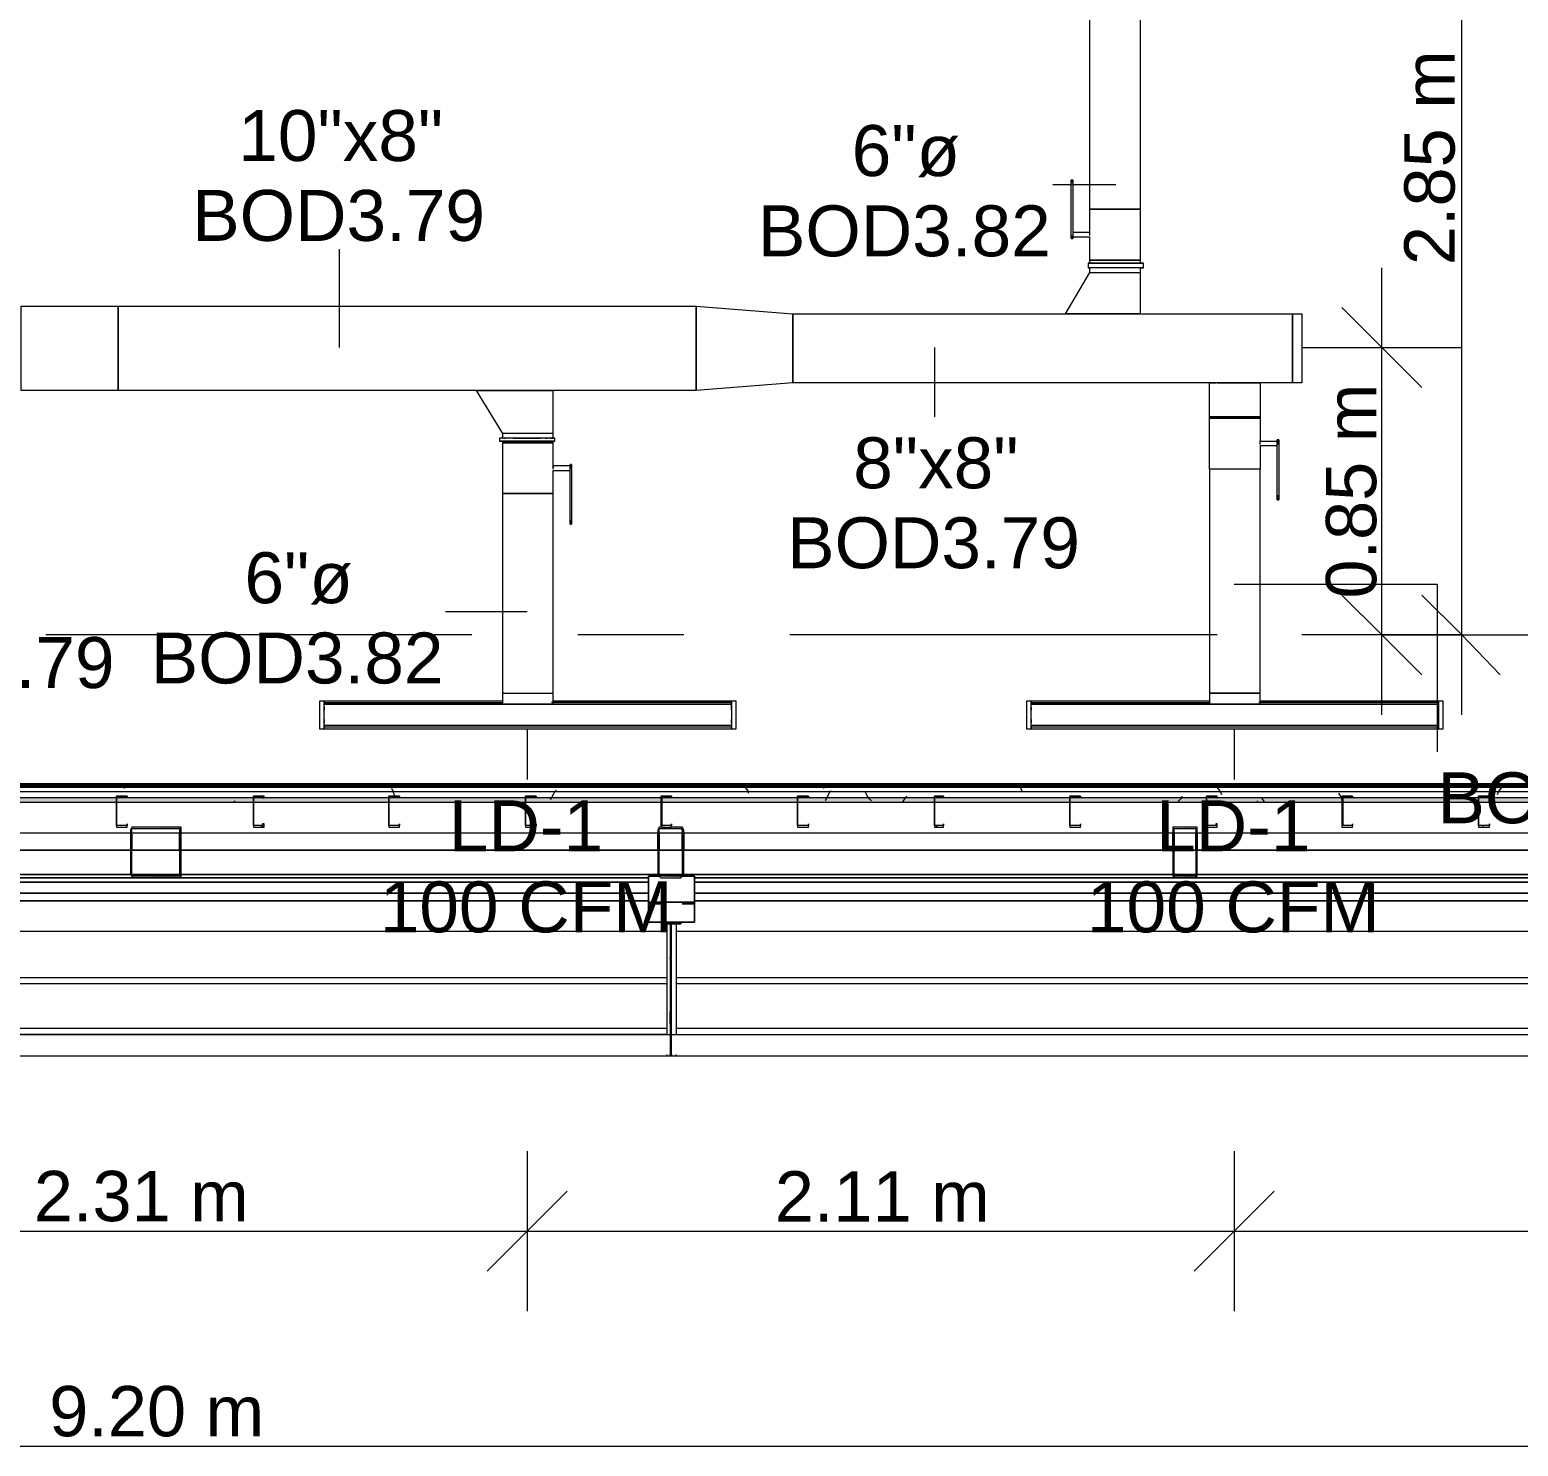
# Model space of a CAD drawing. Header units: metres. Extents: x -2 to 237, y -8 to 52.
# Drawn here: x 20.285 to 24.721, y 7.435 to 11.659 of the extents above; entities that cross this region are included whole.
import ezdxf

# ---------------------------------------------------------------- set-up
doc = ezdxf.new("R2010")
doc.units = ezdxf.units.M
doc.layers.add('HVAC - Ductos', color=5, linetype='Continuous', lineweight=0)
doc.layers.add('PDF4_Text', color=7, linetype='Continuous', lineweight=0)
doc.layers.add('PDF4_Geometry', color=7, linetype='Continuous', lineweight=0, true_color=0xaaaaaa)
doc.layers.add('PDF4_Solid Fills', color=7, linetype='Continuous', lineweight=0, true_color=0xffffff)
doc.styles.add('PDF Helvetica', font='')
doc.styles.get('PDF Helvetica').set_extended_font_data('Helvetica')

msp = doc.modelspace()

# ---------------------------------------------------------------- hatches: boundary and pattern name
at = {"layer": 'PDF4_Solid Fills', "lineweight": 0, "transparency": 33554559}
h = msp.add_hatch(color=256, dxfattribs=at)
h.paths.add_polyline_path([(4.7138, 9.3546), (4.7138, 9.3684), (4.613, 9.3684), (4.613, 9.3546)])
h.paths.add_polyline_path([(51.3915, 9.3684), (51.3915, 9.3546), (52.1978, 9.3546), (52.1978, 9.3684)])
h.paths.add_polyline_path([(52.2024, 9.3684), (52.2024, 9.3546), (54.2275, 9.3546), (54.2275, 9.3684)])
h.paths.add_polyline_path([(54.2321, 9.3684), (54.2321, 9.3546), (56.3763, 9.3546), (56.3763, 9.3684)])
h.paths.add_polyline_path([(49.3618, 9.3684), (49.3618, 9.3546), (51.3869, 9.3546), (51.3869, 9.3684)])
h.paths.add_polyline_path([(47.3321, 9.3684), (47.3321, 9.3546), (49.3572, 9.3546), (49.3572, 9.3684)])
h.paths.add_polyline_path([(46.5212, 9.3684), (46.5212, 9.3546), (47.3275, 9.3546), (47.3275, 9.3684)])
h.paths.add_polyline_path([(44.4915, 9.3684), (44.4915, 9.3546), (46.5166, 9.3546), (46.5166, 9.3684)])
h.paths.add_polyline_path([(42.4619, 9.3684), (42.4619, 9.3546), (44.4869, 9.3546), (44.4869, 9.3684)])
h.paths.add_polyline_path([(41.6509, 9.3684), (41.6509, 9.3546), (42.4573, 9.3546), (42.4573, 9.3684)])
h.paths.add_polyline_path([(39.6212, 9.3684), (39.6212, 9.3546), (41.6463, 9.3546), (41.6463, 9.3684)])
h.paths.add_polyline_path([(36.7806, 9.3684), (36.7806, 9.3546), (39.6167, 9.3546), (39.6167, 9.3684)])
h.paths.add_polyline_path([(34.751, 9.3684), (34.751, 9.3546), (36.776, 9.3546), (36.776, 9.3684)])
h.paths.add_polyline_path([(31.9104, 9.3684), (31.9104, 9.3546), (34.7464, 9.3546), (34.7464, 9.3684)])
h.paths.add_polyline_path([(29.8807, 9.3684), (29.8807, 9.3546), (31.9058, 9.3546), (31.9058, 9.3684)])
h.paths.add_polyline_path([(29.0697, 9.3684), (29.0697, 9.3546), (29.8761, 9.3546), (29.8761, 9.3684)])
h.paths.add_polyline_path([(27.0401, 9.3684), (27.0401, 9.3546), (29.0652, 9.3546), (29.0652, 9.3684)])
h.paths.add_polyline_path([(25.0105, 9.3684), (25.0105, 9.3546), (27.0355, 9.3546), (27.0355, 9.3684)])
h.paths.add_polyline_path([(24.1995, 9.3684), (24.1995, 9.3546), (25.0059, 9.3546), (25.0059, 9.3684)])
h.paths.add_polyline_path([(22.1698, 9.3684), (22.1698, 9.3546), (24.1949, 9.3546), (24.1949, 9.3684)])
h.paths.add_polyline_path([(20.1402, 9.3684), (20.1402, 9.3546), (22.1652, 9.3546), (22.1652, 9.3684)])
h.paths.add_polyline_path([(19.3292, 9.3684), (19.3292, 9.3546), (20.1356, 9.3546), (20.1356, 9.3684)])
h.paths.add_polyline_path([(17.2996, 9.3684), (17.2996, 9.3546), (19.3247, 9.3546), (19.3247, 9.3684)])
h.paths.add_polyline_path([(14.4589, 9.3684), (14.4589, 9.3546), (17.295, 9.3546), (17.295, 9.3684)])
h.paths.add_polyline_path([(12.4293, 9.3684), (12.4293, 9.3546), (14.4543, 9.3546), (14.4543, 9.3684)])
h.paths.add_polyline_path([(9.5887, 9.3684), (9.5887, 9.3546), (12.4247, 9.3546), (12.4247, 9.3684)])
h.paths.add_polyline_path([(7.559, 9.3684), (7.559, 9.3546), (9.5841, 9.3546), (9.5841, 9.3684)])
h.paths.add_polyline_path([(6.7481, 9.3684), (6.7481, 9.3546), (7.5544, 9.3546), (7.5544, 9.3684)])
h.paths.add_polyline_path([(4.7184, 9.3684), (4.7184, 9.3546), (6.7435, 9.3546), (6.7435, 9.3684)])
h = msp.add_hatch(color=256, dxfattribs=at)
h.paths.add_polyline_path([(20.7312, 9.1302), (20.7312, 9.1347), (20.5938, 9.1347), (20.7291, 9.1302)])
h.paths.add_polyline_path([(20.7312, 9.1347), (20.7358, 9.2722), (20.7312, 9.2722)])
h.paths.add_polyline_path([(20.7358, 9.2768), (20.7358, 9.2813), (20.5938, 9.2813)])
h.paths.add_polyline_path([(20.5892, 9.2722), (20.5846, 9.2722), (20.5846, 9.1393)])
h = msp.add_hatch(color=256, dxfattribs=at)
h.paths.add_polyline_path([(22.1652, 9.2813), (22.2339, 9.2768), (22.2339, 9.2813)])
h.paths.add_polyline_path([(22.1606, 9.2722), (22.1561, 9.2722), (22.1561, 9.1393)])
h.paths.add_polyline_path([(22.1652, 9.1347), (22.2239, 9.1302), (22.2248, 9.1302), (22.2248, 9.1347)])
h.paths.add_polyline_path([(22.2294, 9.1393), (22.2248, 9.1393), (22.2294, 9.1347)])
h.paths.add_polyline_path([(22.2339, 9.2722), (22.2294, 9.2722), (22.2294, 9.1393), (22.2339, 9.2708)])
h = msp.add_hatch(color=256, dxfattribs=at)
h.paths.add_polyline_path([(23.7596, 9.2813), (23.7642, 9.2768), (23.7642, 9.2813)])
h.paths.add_polyline_path([(23.7001, 9.1347), (23.7542, 9.1302), (23.7551, 9.1302), (23.7551, 9.1347)])
h.paths.add_polyline_path([(23.7642, 9.2722), (23.7596, 9.2722), (23.7596, 9.1347), (23.7642, 9.2717)])
h.paths.add_polyline_path([(23.6955, 9.2722), (23.6909, 9.2722), (23.6909, 9.1347)])
h.paths.add_polyline_path([(23.6955, 9.2768), (23.6955, 9.2813), (23.6909, 9.2813)])
h.paths.add_polyline_path([(23.7551, 9.2768), (23.7551, 9.2813), (23.7001, 9.2813)])

# ---------------------------------------------------------------- linework, layer by layer
at = {"layer": 'HVAC - Ductos', "lineweight": 0}
for points in [[(24.5523, 9.6157), (24.5523, 12.9374)], [(23.3931, 11.201), (23.3931, 11.0453), (23.3931, 11.0407), (23.3931, 11.0361), (23.3931, 11.0407), (23.3931, 11.0453), (23.3931, 11.0407), (23.4435, 11.0407), (23.4435, 10.9719), (23.4481, 10.9719), (23.4435, 10.9719), (23.4481, 10.9719), (23.4527, 10.9719), (23.4665, 10.9719), (23.4847, 10.9719), (23.5031, 10.9719), (23.5214, 10.9719), (23.5397, 10.9719), (23.5581, 10.9719), (23.5764, 10.9719), (23.5855, 10.9719), (23.5947, 10.9719), (23.5947, 11.1231), (23.5855, 11.1231), (23.5764, 11.1231), (23.5581, 11.1231), (23.5397, 11.1231), (23.5214, 11.1231), (23.5031, 11.1231), (23.4847, 11.1231), (23.4665, 11.1231), (23.4527, 11.1231), (23.4481, 11.1231), (23.4435, 11.1231), (23.4481, 11.1231), (23.4527, 11.1231), (23.4665, 11.1231), (23.4847, 11.1231), (23.5031, 11.1231), (23.5214, 11.1231), (23.5397, 11.1231), (23.5581, 11.1231), (23.5764, 11.1231), (23.5855, 11.1231), (23.5947, 11.1231), (23.5947, 12.1631)], [(23.4435, 12.1631), (23.4435, 11.1231), (23.4435, 11.0544), (23.3931, 11.0544)], [(23.5214, 11.1964), (23.3336, 11.1964)], [(23.3931, 11.2101), (23.3885, 11.2101)], [(23.3885, 11.0453), (23.3885, 11.0407), (23.3885, 11.0361), (23.3885, 11.0407), (23.3885, 11.0453), (23.3885, 11.201)], [(23.4435, 11.0544), (23.4435, 11.0499), (23.4435, 11.0453)], [(21.2076, 10.7107), (21.2076, 11.004)], [(23.3885, 11.0361), (23.3931, 11.0361)], [(23.4435, 10.9628), (23.4481, 10.9628), (23.4527, 10.9628), (23.4665, 10.9628), (23.4847, 10.9628), (23.5031, 10.9628), (23.5214, 10.9628), (23.5397, 10.9628), (23.5581, 10.9628), (23.5764, 10.9628), (23.5855, 10.9628), (23.5947, 10.9628), (23.5947, 10.9719), (23.5855, 10.9719), (23.5764, 10.9719), (23.5581, 10.9719), (23.5397, 10.9719), (23.5214, 10.9719), (23.5031, 10.9719), (23.4847, 10.9719), (23.4665, 10.9719), (23.4527, 10.9719), (23.4481, 10.9719), (23.4435, 10.9719), (23.4435, 10.9628), (23.4481, 10.9628), (23.4389, 10.9628)], [(23.5947, 10.9628), (23.5993, 10.9628), (23.6039, 10.9628), (23.5993, 10.9628), (23.5901, 10.9628), (23.5809, 10.9628), (23.5627, 10.9628), (23.5397, 10.9628), (23.5214, 10.9628), (23.4985, 10.9628), (23.4802, 10.9628), (23.4619, 10.9628), (23.4481, 10.9628), (23.4389, 10.9628), (23.4389, 10.949), (23.4435, 10.949)], [(23.6039, 10.949), (23.6039, 10.9628)], [(23.4435, 10.9352), (23.3702, 10.8116), (23.3748, 10.8116), (23.3885, 10.8116), (23.416, 10.8116), (23.4435, 10.8116), (23.5214, 10.8116), (23.5489, 10.8116), (23.5764, 10.8116), (23.5901, 10.8116), (23.5947, 10.8116), (23.5947, 10.9352)], [(23.4527, 10.949), (23.4481, 10.949), (23.4435, 10.949), (23.4435, 10.9352), (23.4481, 10.9352), (23.4527, 10.9352), (23.4665, 10.9352), (23.4847, 10.9352), (23.5031, 10.9352), (23.5214, 10.9352), (23.5397, 10.9352), (23.5581, 10.9352), (23.5764, 10.9352), (23.5855, 10.9352), (23.5947, 10.9352), (23.5947, 10.949), (23.5993, 10.949), (23.6039, 10.949), (23.5993, 10.949), (23.5901, 10.949), (23.5809, 10.949), (23.5627, 10.949), (23.5397, 10.949), (23.5214, 10.949), (23.4985, 10.949), (23.4802, 10.949), (23.4619, 10.949), (23.4481, 10.949), (23.4389, 10.949)], [(23.4665, 10.949), (23.4619, 10.949)], [(23.5627, 10.949), (23.5581, 10.949), (23.5397, 10.949), (23.5214, 10.949), (23.5031, 10.949), (23.4847, 10.949), (23.4802, 10.949)], [(23.4893, 10.9352), (23.4939, 10.9352)], [(23.5443, 10.9352), (23.5489, 10.9352), (23.5535, 10.9352)], [(23.5809, 10.949), (23.5764, 10.949)], [(23.5901, 10.949), (23.5855, 10.949)], [(24.314, 9.6157), (24.314, 10.949)], [(22.2706, 10.8345), (22.5593, 10.8116)], [(22.2706, 10.5825), (22.2706, 10.8345)], [(24.1949, 10.8299), (24.314, 10.7107), (24.4332, 10.5917)], [(22.5593, 10.8116), (22.5593, 10.6054)], [(23.5947, 10.8116), (23.5901, 10.8116), (23.5764, 10.8116), (23.5489, 10.8116), (23.5214, 10.8116), (23.4435, 10.8116), (23.416, 10.8116), (23.3885, 10.8116), (23.3748, 10.8116), (23.3702, 10.8116)], [(22.9808, 10.7107), (22.9808, 10.5046)], [(24.0758, 10.7107), (24.314, 10.7107), (24.5523, 10.7107)], [(22.5593, 10.6054), (22.2706, 10.5825)], [(24.0025, 10.4176), (23.952, 10.4176), (23.952, 10.3488), (23.9475, 10.3488), (23.9429, 10.3488), (23.9292, 10.3488), (23.9154, 10.3488), (23.8971, 10.3488), (23.8742, 10.3488), (23.8558, 10.3488), (23.8376, 10.3488), (23.8238, 10.3488), (23.81, 10.3488), (23.8009, 10.3488), (23.8009, 10.5001), (23.81, 10.5001), (23.8238, 10.5001), (23.8376, 10.5001), (23.8558, 10.5001), (23.8742, 10.5001), (23.8971, 10.5001), (23.9154, 10.5001), (23.9292, 10.5001), (23.9429, 10.5001), (23.9475, 10.5001), (23.952, 10.5001), (23.9475, 10.5001), (23.952, 10.5001), (23.9475, 10.5001), (23.9429, 10.5001), (23.9292, 10.5001), (23.9154, 10.5001), (23.8971, 10.5001), (23.8742, 10.5001), (23.8558, 10.5001), (23.8376, 10.5001), (23.8238, 10.5001), (23.81, 10.5001), (23.8009, 10.5001), (23.8009, 10.5046), (23.8009, 10.6054), (23.81, 10.6054), (23.8192, 10.6054)], [(23.8238, 10.6054), (23.8376, 10.6054), (23.8558, 10.6054), (23.8742, 10.6054), (23.8971, 10.6054), (23.9154, 10.6054), (23.9292, 10.6054), (23.9429, 10.6054), (23.9475, 10.6054), (23.952, 10.6054), (23.952, 10.5046), (23.952, 10.5001), (23.952, 10.4313), (24.0025, 10.4313), (24.0025, 10.4267), (24.0025, 10.4221)], [(21.8445, 10.4542), (21.8445, 10.5825), (21.8399, 10.5825), (21.8216, 10.5825), (21.7987, 10.5825), (21.7666, 10.5825), (21.6934, 10.5825), (21.6612, 10.5825), (21.6384, 10.5825), (21.62, 10.5825), (21.6154, 10.5825), (21.6934, 10.4542)], [(21.6154, 10.5825), (21.62, 10.5825), (21.6384, 10.5825), (21.6612, 10.5825), (21.6934, 10.5825), (21.7666, 10.5825), (21.7987, 10.5825), (21.8216, 10.5825), (21.8399, 10.5825), (21.8445, 10.5825)], [(21.8354, 10.4404), (21.8399, 10.4404), (21.8445, 10.4404), (21.8445, 10.4542), (21.8399, 10.4542), (21.8354, 10.4542), (21.8216, 10.4542), (21.8079, 10.4542), (21.7896, 10.4542), (21.7666, 10.4542), (21.7483, 10.4542), (21.73, 10.4542), (21.7117, 10.4542), (21.7025, 10.4542), (21.6934, 10.4542), (21.6934, 10.4404), (21.6888, 10.4404), (21.6842, 10.4404)], [(21.8445, 10.4404), (21.8491, 10.4404), (21.8399, 10.4404), (21.8262, 10.4404), (21.8079, 10.4404), (21.7896, 10.4404), (21.7666, 10.4404), (21.7483, 10.4404), (21.7254, 10.4404), (21.7117, 10.4404), (21.6979, 10.4404), (21.6888, 10.4404), (21.6842, 10.4404), (21.6842, 10.4313), (21.6888, 10.4313), (21.6979, 10.4313), (21.7117, 10.4313), (21.7254, 10.4313), (21.7483, 10.4313), (21.7666, 10.4313), (21.7896, 10.4313), (21.8079, 10.4313), (21.8262, 10.4313), (21.8399, 10.4313), (21.8491, 10.4313), (21.8399, 10.4313), (21.8262, 10.4313), (21.8079, 10.4313), (21.7896, 10.4313), (21.7666, 10.4313), (21.7483, 10.4313), (21.7254, 10.4313), (21.7117, 10.4313), (21.6979, 10.4313), (21.6888, 10.4313), (21.6842, 10.4313)], [(21.6934, 10.4313), (21.6934, 10.4267), (21.6934, 10.2755), (21.7025, 10.2755), (21.7117, 10.2755), (21.73, 10.2755), (21.7483, 10.2755), (21.7666, 10.2755), (21.7896, 10.2755), (21.8079, 10.2755), (21.8216, 10.2755), (21.8354, 10.2755), (21.8399, 10.2755), (21.8445, 10.2755), (21.8399, 10.2755), (21.8354, 10.2755), (21.8216, 10.2755), (21.8079, 10.2755), (21.7896, 10.2755), (21.7666, 10.2755), (21.7483, 10.2755), (21.73, 10.2755), (21.7117, 10.2755), (21.7025, 10.2755), (21.6934, 10.2755), (21.6934, 9.6799), (21.7025, 9.6799), (21.7117, 9.6799), (21.73, 9.6799), (21.7483, 9.6799), (21.7666, 9.6799), (21.7896, 9.6799), (21.8079, 9.6799), (21.8216, 9.6799), (21.8354, 9.6799), (21.8399, 9.6799), (21.8445, 9.6799)], [(21.6979, 10.4404), (21.7025, 10.4404)], [(21.7254, 10.4404), (21.73, 10.4404), (21.7483, 10.4404), (21.7666, 10.4404), (21.7896, 10.4404), (21.8079, 10.4404)], [(21.7438, 10.4542), (21.7392, 10.4542), (21.7346, 10.4542)], [(21.7987, 10.4542), (21.7941, 10.4542)], [(21.8216, 10.4404), (21.8262, 10.4404)], [(21.8949, 10.3488), (21.8949, 10.3534), (21.8949, 10.358), (21.8445, 10.358), (21.8445, 10.4267), (21.8445, 10.4313)], [(21.8491, 10.4313), (21.8491, 10.4404)], [(23.952, 10.4221), (23.952, 10.4267), (23.952, 10.4313)], [(24.0071, 10.4358), (24.0025, 10.4358)], [(24.0025, 10.2709), (24.0025, 10.4221), (24.0025, 10.4267), (24.0025, 10.4313), (24.0025, 10.4358), (24.0025, 10.4313), (24.0025, 10.4267)], [(24.0071, 10.4221), (24.0071, 10.4267), (24.0071, 10.4313), (24.0071, 10.4358), (24.0071, 10.4313), (24.0071, 10.4267), (24.0071, 10.4221), (24.0071, 10.2709)], [(21.6979, 9.6799), (21.6934, 9.6799), (21.6934, 9.6478), (21.6979, 9.6478), (21.7025, 9.6478), (21.7162, 9.6478), (21.73, 9.6478), (21.7483, 9.6478), (21.7666, 9.6478), (21.785, 9.6478), (21.8033, 9.6478), (21.8216, 9.6478), (21.8308, 9.6478), (21.8399, 9.6478), (21.8445, 9.6478), (21.8445, 9.6799), (21.8445, 10.2755), (21.8445, 10.3442), (21.8949, 10.3442)], [(21.8445, 10.3488), (21.8445, 10.3534), (21.8445, 10.358), (21.8445, 10.3534)], [(21.8995, 10.3626), (21.8949, 10.3626)], [(21.8949, 10.1976), (21.8949, 10.3488), (21.8949, 10.3534), (21.8949, 10.358), (21.8949, 10.3626), (21.8949, 10.358), (21.8949, 10.3534)], [(21.8995, 10.3488), (21.8995, 10.3534), (21.8995, 10.358), (21.8995, 10.3626), (21.8995, 10.358), (21.8995, 10.3534), (21.8995, 10.3488), (21.8995, 10.1976)], [(24.0025, 10.2572), (24.0071, 10.2572)], [(21.8949, 10.1839), (21.8995, 10.1839)], [(23.8742, 10.0052), (24.479, 10.0052), (24.479, 9.5058)], [(24.1949, 9.9731), (24.314, 9.854), (24.4332, 9.7349)], [(24.4332, 9.9731), (24.5523, 9.854), (24.6668, 9.7349)], [(21.7666, 9.9227), (21.5238, 9.9227)], [(24.314, 9.854), (24.0758, 9.854)], [(24.5523, 9.854), (24.314, 9.854), (24.5523, 9.854), (24.7859, 9.854)], [(21.7117, 9.6799), (21.7162, 9.6799)], [(21.785, 9.6799), (21.7896, 9.6799)], [(21.8033, 9.6799), (21.8079, 9.6799)], [(21.8308, 9.6799), (21.8354, 9.6799)], [(23.9475, 9.6799), (23.952, 9.6799)], [(21.1619, 9.6341), (21.1619, 9.657), (21.1619, 9.6524), (21.6934, 9.6524)], [(21.6934, 9.657), (21.1619, 9.657)], [(22.376, 9.6341), (22.376, 9.657), (22.376, 9.6524), (21.8399, 9.6524)], [(22.376, 9.657), (21.8445, 9.657)], [(23.2694, 9.6341), (23.2694, 9.657), (23.2694, 9.6524), (23.8009, 9.6524)], [(23.8009, 9.657), (23.2694, 9.657)], [(24.4836, 9.6341), (24.4836, 9.657), (24.4836, 9.6524), (23.9475, 9.6524)], [(24.4836, 9.657), (23.952, 9.657)], [(22.376, 9.5975), (22.376, 9.5745), (22.376, 9.5791), (21.1619, 9.5791), (21.1619, 9.5745), (21.1619, 9.5975)], [(24.4836, 9.5975), (24.4836, 9.5745), (24.4836, 9.5791), (23.2694, 9.5791), (23.2694, 9.5745), (23.2694, 9.5975)], [(21.1619, 9.5745), (22.376, 9.5745)], [(21.7666, 9.5745), (21.7666, 9.4233)], [(23.2694, 9.5745), (24.4836, 9.5745)], [(23.8742, 9.5745), (23.8742, 9.4233)]]:
    msp.add_lwpolyline(points, dxfattribs=at)
for points in [[(23.3885, 11.201), (23.3885, 11.2056), (23.3885, 11.2101), (23.3885, 11.2056)], [(23.3931, 11.201), (23.3931, 11.2056), (23.3931, 11.2101), (23.3931, 11.2056)], [(20.2593, 10.8345), (20.5479, 10.8345), (20.5479, 10.5825), (20.2593, 10.5825)], [(22.2706, 10.5825), (20.5479, 10.5825), (20.5479, 10.8345), (22.2706, 10.8345)], [(22.5593, 10.8116), (24.0483, 10.8116), (24.0483, 10.6054), (22.5593, 10.6054)], [(24.0758, 10.8116), (24.0758, 10.6054), (24.0483, 10.6054), (24.0483, 10.8116)], [(23.8009, 10.5046), (23.81, 10.5046), (23.8238, 10.5046), (23.8376, 10.5046), (23.8558, 10.5046), (23.8742, 10.5046), (23.8971, 10.5046), (23.9154, 10.5046), (23.9292, 10.5046), (23.9429, 10.5046), (23.9475, 10.5046), (23.952, 10.5046), (23.9475, 10.5046), (23.952, 10.5046), (23.9475, 10.5046), (23.9429, 10.5046), (23.9292, 10.5046), (23.9154, 10.5046), (23.8971, 10.5046), (23.8742, 10.5046), (23.8558, 10.5046), (23.8376, 10.5046), (23.8238, 10.5046), (23.81, 10.5046)], [(21.6934, 10.4313), (21.7025, 10.4313), (21.7117, 10.4313), (21.73, 10.4313), (21.7483, 10.4313), (21.7666, 10.4313), (21.7896, 10.4313), (21.8079, 10.4313), (21.8216, 10.4313), (21.8354, 10.4313), (21.8399, 10.4313), (21.8445, 10.4313), (21.8399, 10.4313), (21.8354, 10.4313), (21.8216, 10.4313), (21.8079, 10.4313), (21.7896, 10.4313), (21.7666, 10.4313), (21.7483, 10.4313), (21.73, 10.4313), (21.7117, 10.4313), (21.7025, 10.4313)], [(21.6934, 10.4267), (21.7025, 10.4267), (21.7117, 10.4267), (21.73, 10.4267), (21.7483, 10.4267), (21.7666, 10.4267), (21.7896, 10.4267), (21.8079, 10.4267), (21.8216, 10.4267), (21.8354, 10.4267), (21.8399, 10.4267), (21.8445, 10.4267), (21.8399, 10.4267), (21.8354, 10.4267), (21.8216, 10.4267), (21.8079, 10.4267), (21.7896, 10.4267), (21.7666, 10.4267), (21.7483, 10.4267), (21.73, 10.4267), (21.7117, 10.4267), (21.7025, 10.4267)], [(21.6934, 10.4267), (21.7025, 10.4267), (21.7117, 10.4267), (21.73, 10.4267), (21.7483, 10.4267), (21.7666, 10.4267), (21.7896, 10.4267), (21.8079, 10.4267), (21.8216, 10.4267), (21.8354, 10.4267), (21.8399, 10.4267), (21.8445, 10.4267), (21.8399, 10.4267), (21.8354, 10.4267), (21.8216, 10.4267), (21.8079, 10.4267), (21.7896, 10.4267), (21.7666, 10.4267), (21.7483, 10.4267), (21.73, 10.4267), (21.7117, 10.4267), (21.7025, 10.4267)], [(21.8445, 10.358), (21.8445, 10.3534)], [(23.8009, 9.6478), (23.8054, 9.6478), (23.81, 9.6478), (23.8238, 9.6478), (23.8376, 9.6478), (23.8558, 9.6478), (23.8742, 9.6478), (23.8925, 9.6478), (23.9109, 9.6478), (23.9292, 9.6478), (23.9383, 9.6478), (23.9475, 9.6478), (23.952, 9.6478), (23.952, 9.6799), (23.9475, 9.6799), (23.9383, 9.6799), (23.9292, 9.6799), (23.9109, 9.6799), (23.8925, 9.6799), (23.8742, 9.6799), (23.8558, 9.6799), (23.8376, 9.6799), (23.8238, 9.6799), (23.81, 9.6799), (23.8054, 9.6799), (23.8009, 9.6799), (23.81, 9.6799), (23.8238, 9.6799), (23.8376, 9.6799), (23.8558, 9.6799), (23.8742, 9.6799), (23.8971, 9.6799), (23.9154, 9.6799), (23.9292, 9.6799), (23.9429, 9.6799), (23.9475, 9.6799), (23.952, 9.6799), (23.952, 10.3488), (23.9475, 10.3488), (23.9429, 10.3488), (23.9292, 10.3488), (23.9154, 10.3488), (23.8971, 10.3488), (23.8742, 10.3488), (23.8558, 10.3488), (23.8376, 10.3488), (23.8238, 10.3488), (23.81, 10.3488), (23.8009, 10.3488), (23.8009, 9.6799)], [(24.0025, 10.2709), (24.0025, 10.2663), (24.0025, 10.2618), (24.0025, 10.2572), (24.0025, 10.2618), (24.0025, 10.2663)], [(24.0071, 10.2709), (24.0071, 10.2663), (24.0071, 10.2618), (24.0071, 10.2572), (24.0071, 10.2618), (24.0071, 10.2663)], [(21.8949, 10.1976), (21.8949, 10.1931), (21.8949, 10.1885), (21.8949, 10.1839), (21.8949, 10.1885), (21.8949, 10.1931)], [(21.8995, 10.1976), (21.8995, 10.1931), (21.8995, 10.1885), (21.8995, 10.1839), (21.8995, 10.1885), (21.8995, 10.1931)], [(21.1481, 9.5745), (21.1619, 9.5745), (21.1619, 9.657), (21.1481, 9.657)], [(21.1619, 9.6478), (22.376, 9.6478), (21.1619, 9.6478), (22.376, 9.6478), (22.376, 9.5837), (21.1619, 9.5837)], [(21.1619, 9.6387), (21.1619, 9.6341), (21.1619, 9.6295), (21.1619, 9.6341)], [(22.3897, 9.5745), (22.3897, 9.657), (22.376, 9.657), (22.376, 9.5745)], [(22.376, 9.6295), (22.376, 9.6341), (22.376, 9.6387), (22.376, 9.6341)], [(23.2557, 9.5745), (23.2694, 9.5745), (23.2694, 9.657), (23.2557, 9.657)], [(23.2694, 9.6478), (24.4836, 9.6478), (23.2694, 9.6478), (24.4836, 9.6478), (24.4836, 9.5837), (23.2694, 9.5837)], [(23.2694, 9.6387), (23.2694, 9.6341), (23.2694, 9.6295), (23.2694, 9.6341)], [(24.4973, 9.5745), (24.4973, 9.657), (24.4836, 9.657), (24.4836, 9.5745)], [(24.4836, 9.6295), (24.4836, 9.6341), (24.4836, 9.6387), (24.4836, 9.6341)], [(21.1619, 9.602), (21.1619, 9.5975), (21.1619, 9.5929), (21.1619, 9.5975)], [(22.376, 9.5929), (22.376, 9.5975), (22.376, 9.602), (22.376, 9.5975)], [(23.2694, 9.602), (23.2694, 9.5975), (23.2694, 9.5929), (23.2694, 9.5975)], [(24.4836, 9.5929), (24.4836, 9.5975), (24.4836, 9.602), (24.4836, 9.5975)]]:
    msp.add_lwpolyline(points, close=True, dxfattribs=at)
at = {"layer": 'HVAC - Ductos', "color": 252, "lineweight": 0, "true_color": 0x939598}
for points in [[(21.7666, 8.3146), (21.7666, 8.0763), (21.7666, 7.8381)], [(23.8742, 8.3146), (23.8742, 8.0763), (23.8742, 7.8381)], [(21.8858, 8.1954), (21.7666, 8.0763), (21.6475, 7.9572)], [(23.9933, 8.1954), (23.8742, 8.0763), (23.7551, 7.9572)], [(6.6289, 8.0763), (17.4508, 8.0763), (19.4621, 8.0763), (21.7666, 8.0763), (23.8742, 8.0763), (26.866, 8.0763), (29.0606, 8.0763), (31.5576, 8.0763), (33.6377, 8.0763), (35.704, 8.0763), (38.6683, 8.0763), (40.7575, 8.0763), (43.1582, 8.0763), (45.165, 8.0763), (47.9644, 8.0763), (49.9391, 8.0763), (52.3582, 8.0763), (54.7452, 8.0763), (56.0876, 8.0763)], [(6.6289, 7.4349), (16.0625, 7.4349), (25.2579, 7.4349), (37.4404, 7.4349), (46.6541, 7.4349), (56.0876, 7.4349)]]:
    msp.add_lwpolyline(points, dxfattribs=at)
at = {"layer": 'PDF4_Geometry', "lineweight": 0}
for points in [[(21.6017, 9.854), (20.3326, 9.854)], [(22.234, 9.854), (21.9179, 9.854)], [(23.8238, 9.854), (22.5501, 9.854)], [(24.4561, 9.854), (24.1399, 9.854)], [(4.613, 9.4005), (56.3763, 9.4005)], [(4.613, 9.3867), (56.3763, 9.3867)], [(16.1633, 9.4005), (25.1571, 9.4005)], [(16.1633, 9.4005), (25.1571, 9.4005)], [(25.1571, 9.4005), (16.1633, 9.4005)], [(16.1633, 9.4005), (25.1571, 9.4005)], [(25.1571, 9.4005), (16.1633, 9.4005)], [(16.1633, 9.4005), (25.1571, 9.4005)], [(16.1633, 9.4005), (25.1571, 9.4005)], [(25.1571, 9.4005), (16.1633, 9.4005)], [(22.1652, 9.3684), (21.762, 9.3684), (21.3543, 9.3684), (20.9511, 9.3684), (20.5434, 9.3684), (20.1402, 9.3684)], [(24.1949, 9.3684), (23.7918, 9.3684), (23.384, 9.3684), (22.9808, 9.3684), (22.573, 9.3684), (22.1698, 9.3684)], [(25.0059, 9.3684), (24.6027, 9.3684), (24.1995, 9.3684)], [(22.1652, 9.3546), (21.762, 9.3546), (21.3543, 9.3546), (20.9511, 9.3546), (20.5434, 9.3546), (20.1402, 9.3546), (19.7324, 9.3546), (19.3292, 9.3546)], [(24.1949, 9.3546), (23.7918, 9.3546), (23.384, 9.3546), (22.9808, 9.3546), (22.573, 9.3546), (22.1698, 9.3546)], [(27.0355, 9.3546), (26.6323, 9.3546), (26.2245, 9.3546), (25.8214, 9.3546), (25.4136, 9.3546), (25.0105, 9.3546), (24.6027, 9.3546), (24.1995, 9.3546)], [(20.5846, 9.2722), (20.5892, 9.2768)], [(22.1698, 9.2813), (22.1652, 9.2813), (22.1606, 9.2813), (22.1561, 9.2722), (22.1561, 9.1393), (22.1606, 9.1347), (22.1652, 9.1301), (22.2248, 9.1301), (22.2294, 9.1347), (22.234, 9.1393), (22.234, 9.2722), (22.2294, 9.2813), (22.2248, 9.2813), (22.1973, 9.2813)], [(56.3763, 9.263), (4.613, 9.263)], [(20.5846, 9.263), (20.5846, 9.2126)], [(20.5892, 9.263), (20.5892, 9.2126)], [(20.7312, 9.2126), (20.7312, 9.263)], [(20.7358, 9.2126), (20.7358, 9.263)], [(22.1561, 9.2126), (22.1561, 9.263)], [(22.1606, 9.263), (22.1606, 9.2126)], [(22.2294, 9.2126), (22.2294, 9.263)], [(22.234, 9.263), (22.234, 9.2126)], [(23.6909, 9.2126), (23.6909, 9.263)], [(23.6955, 9.263), (23.6955, 9.2126)], [(23.7596, 9.2126), (23.7596, 9.263)], [(23.7642, 9.263), (23.7642, 9.2126)], [(20.6212, 9.0614), (20.6991, 9.0614)], [(23.6863, 9.0614), (23.7642, 9.0614)], [(19.1276, 8.5986), (22.1973, 8.5986), (22.1973, 8.6032), (22.1973, 8.6078), (22.1973, 8.6169), (22.1973, 8.6307), (22.1973, 8.6445), (22.1973, 8.6628), (22.1973, 8.9927), (22.1928, 8.9927), (22.1836, 8.9927), (22.1836, 8.6628), (19.1414, 8.6628)], [(22.1836, 8.9697), (19.1414, 8.9697)], [(22.1836, 8.9927), (22.1698, 8.9927), (22.2202, 8.9927), (22.2248, 8.9927), (22.2248, 8.9973), (22.2248, 8.9927), (22.2202, 8.9927), (22.1698, 8.9927), (22.1836, 8.9927), (22.1928, 8.9927), (22.1973, 8.9927), (22.211, 8.9927), (22.211, 8.6628), (25.2487, 8.6628), (25.2487, 8.9927)], [(22.179, 8.9927), (22.1698, 8.9927), (22.179, 8.9927)], [(22.179, 8.9927), (22.1698, 8.9927), (22.179, 8.9927)], [(22.1973, 8.6628), (22.1928, 8.6628), (22.1928, 8.6445), (22.1928, 8.6307), (22.1928, 8.6169), (22.1928, 8.6078), (22.1928, 8.6032), (22.1928, 8.5986), (25.267, 8.5986), (25.267, 8.6032), (25.267, 8.6078), (25.267, 8.6169), (25.267, 8.6307), (25.267, 8.6445), (25.267, 8.6628), (25.267, 8.9927), (25.2579, 8.9927), (25.2579, 8.6628)], [(22.1928, 8.9927), (22.1928, 8.6628)], [(22.1973, 8.9927), (22.211, 8.9927)], [(25.2487, 8.9697), (22.211, 8.9697)], [(22.1928, 8.8873), (22.1928, 8.8918)], [(19.1414, 8.8323), (22.1836, 8.8323)], [(22.211, 8.8323), (25.2487, 8.8323)], [(22.1836, 8.814), (19.1414, 8.814)], [(25.2487, 8.814), (22.211, 8.814)], [(22.1928, 8.6948), (22.1928, 8.7315)], [(12.9974, 8.6628), (16.0671, 8.6628), (16.0625, 8.6628), (19.1322, 8.6628), (19.1276, 8.6628), (22.1973, 8.6628), (22.1928, 8.6628), (25.267, 8.6628), (25.2579, 8.6628), (28.3138, 8.6628), (28.3093, 8.6628), (31.3606, 8.6628), (31.356, 8.6628), (34.4119, 8.6628), (34.4073, 8.6628), (37.4587, 8.6628)], [(19.1414, 8.6812), (22.1836, 8.6812)], [(22.211, 8.6812), (25.2487, 8.6812)], [(22.1836, 8.6032), (22.1836, 8.5986), (22.1928, 8.5986), (22.1928, 8.6032)], [(22.1973, 8.6032), (22.1973, 8.5986), (22.211, 8.5986), (22.211, 8.6032)]]:
    msp.add_lwpolyline(points, dxfattribs=at)
for points in [[(16.1633, 9.4096), (25.1571, 9.4096)], [(16.1633, 9.4096), (25.1571, 9.4096)], [(16.1633, 9.405), (25.1571, 9.405)], [(20.5754, 9.3729), (20.5479, 9.3729), (20.5434, 9.3729), (20.5434, 9.2859), (20.5434, 9.2813), (20.5479, 9.2813), (20.5754, 9.2813), (20.5754, 9.2904), (20.5754, 9.2859), (20.5479, 9.2859), (20.5434, 9.2859), (20.5434, 9.3729), (20.5479, 9.3729), (20.5754, 9.3729), (20.5754, 9.3684)], [(20.9832, 9.3729), (20.9511, 9.3729), (20.9511, 9.2859), (20.9511, 9.2813), (20.9832, 9.2813), (20.9832, 9.2904), (20.9786, 9.2904), (20.9786, 9.2859), (20.9511, 9.2859), (20.9511, 9.3729), (20.9786, 9.3729), (20.9786, 9.3684), (20.9832, 9.3684)], [(21.3863, 9.3729), (21.3589, 9.3729), (21.3543, 9.3729), (21.3543, 9.2859), (21.3543, 9.2813), (21.3589, 9.2813), (21.3863, 9.2813), (21.3863, 9.2904), (21.3863, 9.2859), (21.3589, 9.2859), (21.3543, 9.2859), (21.3543, 9.3729), (21.3589, 9.3729), (21.3863, 9.3729), (21.3863, 9.3684)], [(21.7941, 9.3729), (21.762, 9.3729), (21.762, 9.2859), (21.762, 9.2813), (21.7941, 9.2813), (21.7941, 9.2904), (21.7941, 9.2859), (21.762, 9.2859), (21.762, 9.3729), (21.7941, 9.3729), (21.7941, 9.3684)], [(22.1973, 9.3729), (22.1698, 9.3729), (22.1652, 9.3729), (22.1652, 9.2859), (22.1698, 9.2813), (22.1973, 9.2813), (22.1973, 9.2904), (22.1973, 9.2859), (22.1698, 9.2859), (22.1698, 9.3729), (22.1973, 9.3729), (22.1973, 9.3684)], [(22.6051, 9.3729), (22.573, 9.3729), (22.573, 9.2859), (22.573, 9.2813), (22.6051, 9.2813), (22.6051, 9.2904), (22.6051, 9.2859), (22.573, 9.2859), (22.573, 9.3729), (22.6051, 9.3729), (22.6051, 9.3684)], [(23.0083, 9.3729), (22.9808, 9.3729), (22.9808, 9.2859), (22.9808, 9.2813), (23.0083, 9.2813), (23.0083, 9.2904), (23.0083, 9.2859), (22.9808, 9.2859), (22.9808, 9.3729), (23.0083, 9.3729), (23.0083, 9.3684)], [(23.416, 9.3729), (23.3885, 9.3729), (23.384, 9.3729), (23.384, 9.2859), (23.384, 9.2813), (23.3885, 9.2813), (23.416, 9.2813), (23.416, 9.2904), (23.416, 9.2859), (23.3885, 9.2859), (23.384, 9.2859), (23.384, 9.3729), (23.3885, 9.3729), (23.416, 9.3729), (23.416, 9.3684)], [(23.8238, 9.3729), (23.7918, 9.3729), (23.7918, 9.2859), (23.7918, 9.2813), (23.8238, 9.2813), (23.8238, 9.2904), (23.8192, 9.2904), (23.8192, 9.2859), (23.7918, 9.2859), (23.7918, 9.3729), (23.8192, 9.3729), (23.8192, 9.3684), (23.8238, 9.3684)], [(24.2269, 9.3729), (24.1995, 9.3729), (24.1949, 9.3729), (24.1949, 9.2859), (24.1949, 9.2813), (24.1995, 9.2813), (24.2269, 9.2813), (24.2269, 9.2904), (24.2269, 9.2859), (24.1995, 9.2859), (24.1995, 9.3729), (24.2269, 9.3729), (24.2269, 9.3684)], [(24.6347, 9.3729), (24.6027, 9.3729), (24.6027, 9.2859), (24.6027, 9.2813), (24.6347, 9.2813), (24.6347, 9.2904), (24.6347, 9.2859), (24.6027, 9.2859), (24.6027, 9.3729), (24.6347, 9.3729), (24.6347, 9.3684)], [(20.7312, 9.2813), (20.5938, 9.2813), (20.5892, 9.2813), (20.5846, 9.2722), (20.5846, 9.1393), (20.5892, 9.1347), (20.5938, 9.1301), (20.7312, 9.1301), (20.7358, 9.1347), (20.7358, 9.1393), (20.7358, 9.2722), (20.7358, 9.2813)], [(20.5892, 9.2722), (20.5892, 9.2768), (20.5938, 9.2768), (20.7312, 9.2768), (20.7312, 9.2722), (20.7312, 9.1393), (20.7312, 9.1347), (20.5938, 9.1347), (20.5892, 9.1347), (20.5892, 9.1393)], [(22.2248, 9.1347), (22.1652, 9.1347), (22.1606, 9.1347), (22.1606, 9.1393), (22.1606, 9.2722), (22.1606, 9.2768), (22.1652, 9.2768), (22.2248, 9.2768), (22.2294, 9.2722), (22.2294, 9.1393)], [(23.6909, 9.1393), (23.6909, 9.1347), (23.7001, 9.1301), (23.7551, 9.1301), (23.7642, 9.1347), (23.7642, 9.1393), (23.7642, 9.2722), (23.7642, 9.2813), (23.7551, 9.2813), (23.7001, 9.2813), (23.6909, 9.2813), (23.6909, 9.2722)], [(23.7551, 9.1347), (23.7001, 9.1347), (23.6955, 9.1347), (23.6955, 9.1393), (23.6955, 9.2722), (23.6955, 9.2768), (23.7001, 9.2768), (23.7551, 9.2768), (23.7596, 9.2768), (23.7596, 9.2722), (23.7596, 9.1393), (23.7596, 9.1347)], [(19.1689, 9.2126), (20.5846, 9.2126)], [(20.7312, 9.2126), (20.6624, 9.2126), (20.5892, 9.2126), (20.6624, 9.2126)], [(22.1561, 9.2126), (20.7358, 9.2126)], [(22.1928, 9.2126), (22.2294, 9.2126), (22.1928, 9.2126), (22.1606, 9.2126)], [(22.234, 9.2126), (23.6909, 9.2126)], [(23.6955, 9.2126), (23.7276, 9.2126)], [(23.7276, 9.2126), (23.7596, 9.2126)], [(23.7642, 9.2126), (25.1845, 9.2126)], [(20.5846, 9.1393), (19.1643, 9.1393), (19.1276, 9.1393), (19.1643, 9.1393)], [(20.6624, 9.1393), (20.5892, 9.1393)], [(22.1561, 9.1393), (20.7358, 9.1393), (20.6624, 9.1393), (20.7358, 9.1393)], [(22.1928, 9.1393), (22.1606, 9.1393)], [(23.6909, 9.1393), (22.2294, 9.1393), (22.1928, 9.1393), (22.2294, 9.1393)], [(23.7276, 9.1393), (23.6955, 9.1393)], [(23.7596, 9.1393), (23.7276, 9.1393)], [(25.1845, 9.1393), (23.7642, 9.1393)], [(20.6624, 9.1301), (19.1963, 9.1301)], [(20.6624, 9.1164), (19.1963, 9.1164)], [(22.1286, 9.1301), (20.6624, 9.1301)], [(22.1286, 9.1164), (20.6624, 9.1164)], [(22.1286, 9.1347), (22.1606, 9.1347), (22.1286, 9.1347), (22.1286, 9.1301), (22.1286, 9.0614), (22.1286, 9.0568), (22.1286, 9.0522), (22.1286, 9.0477), (22.1286, 8.9973), (22.1698, 8.9973), (22.1698, 8.9927), (22.1698, 8.9973), (22.1286, 8.9973), (22.1286, 9.0477), (22.1286, 9.0522), (22.1286, 9.0568), (22.1286, 9.0614), (22.1286, 9.1301)], [(22.266, 8.9973), (22.2202, 8.9973), (22.266, 8.9973), (22.266, 9.0477), (22.266, 9.0522), (22.266, 9.0568), (22.266, 9.0614), (22.266, 9.1301), (22.266, 9.1347), (22.2294, 9.1347), (22.266, 9.1347), (22.266, 9.1301), (22.266, 9.0614), (22.266, 9.0568), (22.266, 9.0522), (22.266, 9.0477)], [(23.7276, 9.1301), (22.266, 9.1301)], [(23.7276, 9.1164), (22.266, 9.1164)], [(25.1937, 9.1301), (23.7276, 9.1301)], [(25.1937, 9.1164), (23.7276, 9.1164)], [(20.6624, 9.0843), (19.1963, 9.0843)], [(20.6624, 9.0614), (22.1286, 9.0614), (20.6624, 9.0614), (19.1963, 9.0614)], [(22.1286, 9.0843), (20.6624, 9.0843)], [(22.1286, 9.0568), (22.266, 9.0568)], [(22.1652, 9.0522), (22.1286, 9.0522)], [(22.266, 9.0522), (22.2294, 9.0522)], [(23.7276, 9.0843), (22.266, 9.0843)], [(23.7276, 9.0614), (22.266, 9.0614)], [(25.1937, 9.0843), (23.7276, 9.0843)], [(25.1937, 9.0614), (23.7276, 9.0614)], [(22.1606, 8.9973), (22.1652, 8.9973), (22.1698, 8.9973), (22.1652, 8.9973), (22.1606, 8.9973), (22.1652, 8.9973), (22.1698, 8.9973), (22.2248, 8.9973), (22.2294, 8.9973), (22.2248, 8.9973), (22.2248, 8.9927), (22.2248, 8.9973), (22.2294, 8.9973), (22.2248, 8.9973), (22.1698, 8.9973), (22.1652, 8.9973)], [(22.1698, 8.9927), (22.1698, 8.9973)], [(22.1928, 8.9697), (22.1973, 8.9697)], [(22.2202, 8.9927), (22.211, 8.9927), (22.2202, 8.9927), (22.2156, 8.9927)], [(22.2202, 8.9927), (22.2156, 8.9927)], [(22.1973, 8.8323), (22.1928, 8.8323)], [(22.1928, 8.814), (22.1973, 8.814)], [(22.1973, 8.6812), (22.1928, 8.6812)]]:
    msp.add_lwpolyline(points, close=True, dxfattribs=at)
at = {"layer": 'PDF4_Geometry', "color": 254, "lineweight": 0, "true_color": 0xeaeaea}
for points in [[(20.5662, 9.4005), (20.5662, 9.3959)], [(21.3726, 9.3729), (21.3681, 9.3867), (21.3635, 9.3959)], [(21.3818, 9.3684), (21.3772, 9.3684), (21.3772, 9.3729)], [(21.8537, 9.3913), (21.8491, 9.3867), (21.8399, 9.3684), (21.8354, 9.3638)], [(22.4264, 9.3821), (22.4264, 9.3867), (22.4173, 9.4005)], [(22.6509, 9.3959), (22.6509, 9.4005)], [(22.6738, 9.3867), (22.6692, 9.3867), (22.6601, 9.3684), (22.6555, 9.3592)], [(22.7929, 9.3592), (22.7838, 9.3684), (22.7746, 9.3867)], [(22.8983, 9.3729), (22.8937, 9.3684), (22.8846, 9.3546)], [(23.242, 9.3867), (23.2374, 9.4005)], [(23.7184, 9.3729), (23.7184, 9.3684), (23.7047, 9.3546)], [(23.8376, 9.3775), (23.833, 9.3867), (23.8238, 9.4005)], [(23.9658, 9.3546), (23.9566, 9.3684)], [(24.1949, 9.3638), (24.1949, 9.3684), (24.1858, 9.3821)], [(24.6714, 9.4005), (24.6623, 9.3867), (24.6577, 9.3775)], [(20.8961, 9.3592), (20.8915, 9.3546)], [(23.9429, 9.3592), (23.9429, 9.3546)], [(24.1995, 9.3546), (24.1995, 9.3592)]]:
    msp.add_lwpolyline(points, dxfattribs=at)
at = {"layer": 'PDF4_Geometry', "color": 254, "lineweight": 0, "true_color": 0xd2d2d2}
for points in [[(22.1928, 9.3729), (22.1973, 9.3729)], [(22.573, 9.3729), (22.5776, 9.3729)], [(24.1949, 9.3638), (24.1995, 9.3638)], [(22.1652, 9.3454), (22.1698, 9.3454)], [(20.974, 9.2813), (20.9786, 9.2859), (20.9832, 9.2859)], [(22.9853, 9.2813), (22.9899, 9.2859)], [(24.6164, 9.2813), (24.6164, 9.2859)]]:
    msp.add_lwpolyline(points, dxfattribs=at)

# ---------------------------------------------------------------- texts
at = {"layer": 'PDF4_Text', "lineweight": 0, "char_height": 0.15002, "attachment_point": 4, "rotation": 90, "style": 'PDF Helvetica'}
for s, insert in [('2.85 m', (24.4573, 10.9568)), ('0.85 m', (24.2236, 9.9625))]:
    msp.add_mtext(s, dxfattribs=dict(at, insert=insert))
at = {"layer": 'PDF4_Text', "lineweight": 0, "char_height": 0.1519, "attachment_point": 4, "style": 'PDF Helvetica'}
for s, insert in [('10"x8"', (20.9061, 11.342)), ('6"ø', (22.7343, 11.2962)), ('BOD3.79', (20.7687, 11.1038)), ('BOD3.82', (22.4548, 11.0579)), ('8"x8"', (22.7388, 10.3661)), ('BOD3.79', (22.5418, 10.1278)), ('6"ø', (20.9245, 10.0225)), ('BOD3.79', (19.6645, 9.7705)), ('BOD3.82', (20.645, 9.7842)), ('BOD3.82', (24.4799, 9.3673)), ('LD-1', (21.5338, 9.2848)), ('LD-1', (23.6415, 9.2848)), ('100 CFM', (21.3277, 9.042)), ('100 CFM', (23.4353, 9.042))]:
    msp.add_mtext(s, dxfattribs=dict(at, insert=insert))
at = {"layer": 'PDF4_Text', "color": 252, "lineweight": 0, "true_color": 0x939598, "char_height": 0.15002, "attachment_point": 4, "style": 'PDF Helvetica'}
for s, insert in [('2.31 m', (20.2968, 8.1799)), ('2.11 m', (22.5052, 8.1799)), ('9.20 m', (20.3426, 7.5385))]:
    msp.add_mtext(s, dxfattribs=dict(at, insert=insert))

doc.saveas('drawing.dxf')
